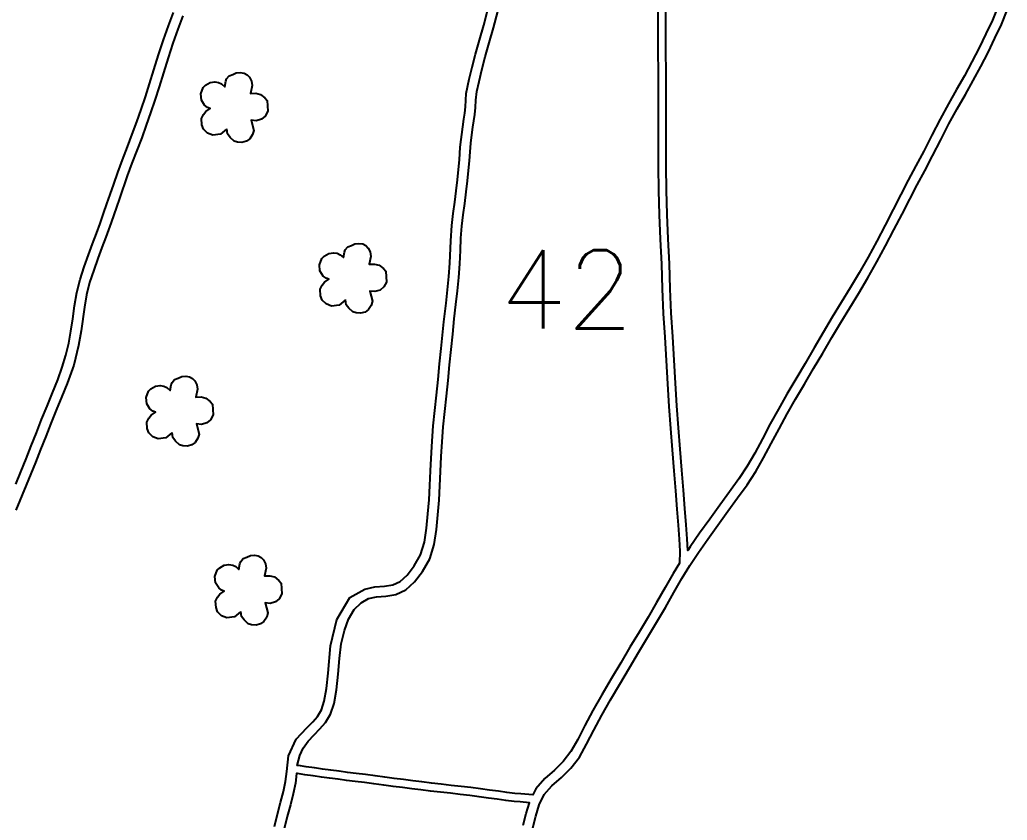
# Model space of a CAD drawing. Extents: x 739818 to 746118, y 7816232 to 7825142.
# Drawn here: x 742327.5 to 742819.7, y 7822614.6 to 7823013.4 of the extents above; entities that cross this region are included whole.
import ezdxf

# ---------------------------------------------------------------- set-up
doc = ezdxf.new("R2010")
doc.units = 0
doc.header["$MEASUREMENT"] = 0
doc.linetypes.add('CONTINUO', pattern=[0])
doc.layers.add('0114001148', color=1, linetype='Continuous', lineweight=25)
for name, color, linetype in [('0114001148037', 5, 'Continuous'), ('0114001148041', 5, 'Continuous'), ('0114001148042', 5, 'Continuous'), ('0114001148043', 5, 'Continuous'), ('_SIMBOLO ARVORE', 118, 'Continuous'), ('RESERVA', 3, 'Continuous'), ('TEXTO_NUN_TAL', 7, 'Continuous')]:
    doc.layers.add(name, color=color, linetype=linetype)
doc.styles.add('Simplex', font='simplex.shx')

msp = doc.modelspace()

# ---------------------------------------------------------------- linework, layer by layer
at = {"layer": '0114001148', "linetype": 'Continuous'}
msp.add_lwpolyline([(742583.16, 7822610.7), (742584.69, 7822616.58), (742586.41, 7822622.27), (742588.95, 7822627.39), (742592.77, 7822631.76), (742597.49, 7822635.85), (742602.18, 7822640.46), (742606.42, 7822646), (742610.06, 7822652.45), (742613.62, 7822659.51), (742617.56, 7822666.87), (742621.98, 7822674.5), (742626.65, 7822682.44), (742631.37, 7822690.48), (742635.95, 7822698.22), (742640.44, 7822705.69), (742644.94, 7822713.12), (742649.29, 7822720.6), (742653.49, 7822728.07), (742657.5, 7822734.95), (742661.45, 7822741.45), (742665.74, 7822747.96), (742670.45, 7822754.69), (742675.44, 7822761.63), (742680.44, 7822768.55), (742685.31, 7822775.25), (742690.01, 7822781.77), (742694.35, 7822788.28), (742698.28, 7822795.07), (742702.05, 7822802.28), (742705.98, 7822809.64), (742710.03, 7822817), (742714.18, 7822824.3), (742718.62, 7822831.83), (742723.2, 7822839.6), (742727.78, 7822847.38), (742732.32, 7822855.09), (742736.77, 7822862.6), (742741.22, 7822869.89), (742745.7, 7822877.2), (742750.23, 7822884.85), (742754.67, 7822892.79), (742759.03, 7822900.83), (742763.24, 7822908.8), (742767.29, 7822916.6), (742771.14, 7822924.1), (742774.79, 7822931.18), (742778.53, 7822938.24), (742782.49, 7822945.71), (742786.55, 7822953.59), (742790.64, 7822961.53), (742794.74, 7822969.07), (742798.82, 7822976.2), (742802.72, 7822983.12), (742806.45, 7822990.07), (742810.1, 7822997.13), (742813.58, 7823004.2), (742816.85, 7823011.16), (742819.69, 7823018.25)], dxfattribs=at)
at = {"layer": '0114001148037', "linetype": 'Continuous'}
msp.add_lwpolyline([(742325.54, 7822781.98), (742328.09, 7822788.25), (742330.64, 7822794.6), (742333.2, 7822801.12), (742335.83, 7822807.67), (742338.42, 7822814.17), (742341.09, 7822820.84), (742343.87, 7822827.56), (742346.47, 7822834.04), (742348.68, 7822840.25), (742350.44, 7822846.28), (742351.89, 7822852.22), (742353.04, 7822858.19), (742353.95, 7822864.41), (742354.84, 7822870.9), (742355.93, 7822877.46), (742357.55, 7822883.97), (742359.63, 7822890.26), (742361.75, 7822896.23), (742363.8, 7822901.72), (742365.73, 7822906.9), (742367.53, 7822911.9), (742369.28, 7822916.87), (742370.94, 7822921.65), (742372.55, 7822926.41), (742374.38, 7822931.56), (742376.42, 7822937.33), (742378.7, 7822943.65), (742381.18, 7822950.13), (742383.61, 7822956.38), (742385.86, 7822962.51), (742387.95, 7822968.71), (742390.1, 7822974.97), (742392.25, 7822981.47), (742394.41, 7822988.52), (742396.71, 7822996.01), (742399.08, 7823003.39), (742401.6, 7823010.44), (742404.1, 7823017.08)], dxfattribs=at)
at = {"layer": '0114001148041', "linetype": 'Continuous'}
msp.add_lwpolyline([(742814.97, 7823019.91), (742812.26, 7823013.16), (742809.07, 7823006.37), (742805.63, 7822999.38), (742802.03, 7822992.4), (742798.34, 7822985.53), (742794.47, 7822978.67), (742790.37, 7822971.51), (742786.22, 7822963.87), (742782.1, 7822955.88), (742778.06, 7822948.03), (742774.11, 7822940.59), (742770.36, 7822933.49), (742766.69, 7822926.39), (742762.84, 7822918.89), (742758.81, 7822911.12), (742754.62, 7822903.19), (742750.3, 7822895.2), (742745.89, 7822887.35), (742741.42, 7822879.78), (742736.96, 7822872.5), (742732.49, 7822865.18), (742728.01, 7822857.63), (742723.47, 7822849.92), (742718.89, 7822842.14), (742714.31, 7822834.37), (742709.86, 7822826.81), (742705.67, 7822819.44), (742701.58, 7822812.03), (742697.63, 7822804.61), (742693.9, 7822797.49), (742690.1, 7822790.93), (742685.9, 7822784.62), (742681.26, 7822778.19), (742676.39, 7822771.49), (742671.38, 7822764.55), (742666.37, 7822757.59), (742661.6, 7822750.77), (742660.42, 7822748.97), (742660.15, 7822754.78), (742659.72, 7822761.8), (742659.07, 7822769.87), (742658.29, 7822778.96), (742657.49, 7822788.96), (742656.64, 7822799.48), (742655.8, 7822810.14), (742655.02, 7822821.06), (742654.33, 7822832.33), (742653.66, 7822843.84), (742652.95, 7822855.5), (742652.26, 7822867.34), (742651.74, 7822879.44), (742651.29, 7822891.82), (742650.71, 7822904.22), (742650.2, 7822916.43), (742649.81, 7822928.45), (742649.63, 7822940.28), (742649.68, 7822951.93), (742649.72, 7822963.5), (742649.68, 7822975.07), (742649.62, 7822986.67), (742649.55, 7822998.35), (742649.55, 7823010.07), (742649.53, 7823021.78)], dxfattribs=at)
at = {"layer": '0114001148042', "linetype": 'Continuous'}
msp.add_lwpolyline([(742645.53, 7823021.79), (742645.55, 7823010.06), (742645.55, 7822998.33), (742645.62, 7822986.65), (742645.68, 7822975.06), (742645.72, 7822963.5), (742645.68, 7822951.94), (742645.63, 7822940.25), (742645.82, 7822928.35), (742646.2, 7822916.28), (742646.71, 7822904.04), (742647.3, 7822891.65), (742647.74, 7822879.28), (742648.27, 7822867.14), (742648.96, 7822855.26), (742649.67, 7822843.6), (742650.34, 7822832.09), (742651.03, 7822820.8), (742651.81, 7822809.84), (742652.66, 7822799.16), (742653.51, 7822788.64), (742654.3, 7822778.63), (742655.08, 7822769.54), (742655.73, 7822761.52), (742656.15, 7822754.57), (742656.43, 7822748.67), (742656.3, 7822742.6), (742653.2, 7822737.51), (742649.15, 7822730.55), (742644.95, 7822723.08), (742640.64, 7822715.68), (742636.16, 7822708.27), (742631.66, 7822700.78), (742627.06, 7822693.02), (742622.34, 7822684.98), (742617.66, 7822677.02), (742613.2, 7822669.31), (742609.18, 7822661.82), (742605.65, 7822654.81), (742602.24, 7822648.76), (742598.42, 7822643.78), (742594.1, 7822639.53), (742589.23, 7822635.31), (742584.76, 7822630.2), (742583.25, 7822627.15), (742577.3, 7822627.67), (742574.31, 7822627.92), (742570.34, 7822628.38), (742566.04, 7822629.02), (742561.63, 7822629.6), (742557.07, 7822630.19), (742552.32, 7822630.8), (742547.48, 7822631.39), (742542.58, 7822631.95), (742537.62, 7822632.49), (742532.74, 7822633.04), (742527.97, 7822633.65), (742523.36, 7822634.24), (742518.79, 7822634.81), (742514.16, 7822635.38), (742509.41, 7822635.99), (742504.59, 7822636.62), (742499.82, 7822637.27), (742495.25, 7822637.85), (742490.92, 7822638.38), (742486.64, 7822638.93), (742482.48, 7822639.48), (742478.43, 7822640.02), (742474.39, 7822640.59), (742470.22, 7822641.22), (742466.45, 7822641.78), (742465.82, 7822641.87), (742467.04, 7822646.8), (742468.75, 7822650.45), (742471.2, 7822653.93), (742474.17, 7822657.15), (742477.15, 7822660.1), (742479.95, 7822663.33), (742482.45, 7822667.41), (742484.18, 7822672.74), (742485.34, 7822679.5), (742486.21, 7822687.34), (742486.86, 7822695.21), (742487.75, 7822702.52), (742489.33, 7822709.08), (742491.42, 7822714.76), (742494.22, 7822719.5), (742497.59, 7822722.92), (742501.28, 7822724.99), (742505.3, 7822725.95), (742509.91, 7822726.24), (742514.92, 7822727), (742519.93, 7822729.37), (742524.32, 7822733.33), (742528.29, 7822738.53), (742531.82, 7822744.88), (742534.13, 7822752.02), (742535.23, 7822759.43), (742535.95, 7822766.77), (742536.48, 7822773.99), (742536.83, 7822781.18), (742537.17, 7822788.4), (742537.58, 7822795.73), (742538.04, 7822803.15), (742538.62, 7822810.62), (742539.33, 7822818.19), (742540.19, 7822825.88), (742541.01, 7822833.67), (742541.74, 7822841.42), (742542.52, 7822849.11), (742543.31, 7822856.81), (742544.1, 7822864.4), (742544.93, 7822871.59), (742545.65, 7822878.36), (742546.35, 7822885.05), (742546.84, 7822891.87), (742547.11, 7822898.43), (742547.41, 7822904.6), (742547.85, 7822910.53), (742548.46, 7822916.21), (742549.26, 7822921.92), (742549.96, 7822927.62), (742550.63, 7822933.11), (742551.2, 7822938.35), (742551.63, 7822943.2), (742551.92, 7822947.59), (742552.34, 7822951.89), (742552.85, 7822956.15), (742553.31, 7822959.86), (742553.83, 7822963.08), (742554.28, 7822966.26), (742554.6, 7822969.66), (742554.84, 7822973.41), (742555.35, 7822977.64), (742556.41, 7822982.67), (742557.81, 7822988.54), (742559.51, 7822994.99), (742561.49, 7823001.96), (742563.66, 7823009.49), (742565.74, 7823017.55)], dxfattribs=at)
at = {"layer": '0114001148043', "linetype": 'Continuous'}
msp.add_lwpolyline([(742578.35, 7822612.04), (742579.88, 7822617.93), (742581.49, 7822623.29), (742576.95, 7822623.69), (742573.91, 7822623.94), (742569.81, 7822624.41), (742565.49, 7822625.06), (742561.11, 7822625.64), (742556.56, 7822626.22), (742551.82, 7822626.83), (742547.01, 7822627.41), (742542.13, 7822627.97), (742537.18, 7822628.51), (742532.26, 7822629.07), (742527.47, 7822629.69), (742522.86, 7822630.27), (742518.3, 7822630.84), (742513.66, 7822631.41), (742508.9, 7822632.02), (742504.06, 7822632.65), (742499.3, 7822633.3), (742494.76, 7822633.88), (742490.42, 7822634.41), (742486.13, 7822634.96), (742481.96, 7822635.51), (742477.88, 7822636.05), (742473.81, 7822636.63), (742469.62, 7822637.26), (742465.89, 7822637.82), (742465.46, 7822637.88), (742464.88, 7822633.07), (742463.75, 7822627.73), (742462.37, 7822622.22), (742460.87, 7822616.39), (742459.31, 7822610.31)], dxfattribs=at)
at = {"layer": '_SIMBOLO ARVORE', "linetype": 'CONTINUO'}
for points in [[(742430.56, 7822958.88, 0), (742427.56, 7822956.35, 0), (742423.74, 7822955.91, 0), (742421.02, 7822956.97, 0), (742419.08, 7822958.87, 0), (742418.29, 7822961.04, 0), (742418.07, 7822964.25, 0), (742419.11, 7822966.28, 0), (742420.21, 7822967.78, 0), (742422.41, 7822969.27, 0), (742421.01, 7822969.72, 0), (742419.63, 7822970.86, 0), (742418.01, 7822973.42, 0), (742417.71, 7822976.46, 0), (742418.89, 7822979.63, 0), (742420.12, 7822980.77, 0), (742422.36, 7822982.14, 0), (742424.72, 7822982.46, 0), (742426.6, 7822982.19, 0), (742428.09, 7822981.5, 0), (742429.72, 7822980.04, 0), (742430.21, 7822982.83, 0), (742430.63, 7822983.94, 0), (742431.84, 7822985.48, 0), (742433.66, 7822986.15, 0), (742435.43, 7822986.93, 0), (742437.42, 7822987.12, 0), (742439.31, 7822986.85, 0), (742440.84, 7822986.04, 0), (742441.98, 7822984.81, 0), (742442.97, 7822982.84, 0), (742443.36, 7822980.66, 0), (742442.46, 7822976.76, 0), (742445.19, 7822976.8, 0), (742447.45, 7822976.26, 0), (742449.58, 7822974.57, 0), (742450.76, 7822973.22, 0), (742451.08, 7822967.86, 0), (742449.76, 7822965.45, 0), (742448.01, 7822963.85, 0), (742445.26, 7822963.12, 0), (742442.85, 7822963.33, 0), (742444.14, 7822958.32, 0), (742443.55, 7822956.19, 0), (742442.1, 7822954.15, 0), (742440.5, 7822952.88, 0), (742438.24, 7822952.32, 0), (742435.99, 7822952.45, 0), (742434.3, 7822952.93, 0), (742432.37, 7822954.83, 0), (742431.06, 7822956.54, 0), (742430.66, 7822959.14, 0)], [(742489.71, 7822873.76, 0), (742486.71, 7822871.24, 0), (742482.89, 7822870.8, 0), (742480.16, 7822871.86, 0), (742478.23, 7822873.75, 0), (742477.43, 7822875.93, 0), (742477.22, 7822879.14, 0), (742478.26, 7822881.17, 0), (742479.36, 7822882.66, 0), (742481.56, 7822884.16, 0), (742480.16, 7822884.6, 0), (742478.78, 7822885.74, 0), (742477.15, 7822888.3, 0), (742476.86, 7822891.35, 0), (742478.03, 7822894.52, 0), (742479.26, 7822895.65, 0), (742481.51, 7822897.02, 0), (742483.86, 7822897.34, 0), (742485.75, 7822897.07, 0), (742487.23, 7822896.38, 0), (742488.87, 7822894.93, 0), (742489.36, 7822897.71, 0), (742489.77, 7822898.82, 0), (742490.99, 7822900.37, 0), (742492.81, 7822901.03, 0), (742494.58, 7822901.82, 0), (742496.57, 7822902, 0), (742498.46, 7822901.73, 0), (742499.99, 7822900.92, 0), (742501.12, 7822899.69, 0), (742502.12, 7822897.73, 0), (742502.51, 7822895.54, 0), (742501.6, 7822891.64, 0), (742504.34, 7822891.69, 0), (742506.59, 7822891.14, 0), (742508.72, 7822889.46, 0), (742509.9, 7822888.11, 0), (742510.22, 7822882.74, 0), (742508.91, 7822880.34, 0), (742507.16, 7822878.74, 0), (742504.41, 7822878, 0), (742502, 7822878.22, 0), (742503.29, 7822873.2, 0), (742502.7, 7822871.07, 0), (742501.25, 7822869.03, 0), (742499.65, 7822867.76, 0), (742497.38, 7822867.2, 0), (742495.14, 7822867.34, 0), (742493.45, 7822867.82, 0), (742491.52, 7822869.71, 0), (742490.21, 7822871.42, 0), (742489.8, 7822874.02, 0)], [(742403.36, 7822807.56, 0), (742400.35, 7822805.04, 0), (742396.53, 7822804.6, 0), (742393.81, 7822805.65, 0), (742391.88, 7822807.55, 0), (742391.08, 7822809.73, 0), (742390.86, 7822812.94, 0), (742391.9, 7822814.96, 0), (742393, 7822816.46, 0), (742395.2, 7822817.95, 0), (742393.8, 7822818.4, 0), (742392.42, 7822819.54, 0), (742390.8, 7822822.1, 0), (742390.51, 7822825.14, 0), (742391.68, 7822828.32, 0), (742392.91, 7822829.45, 0), (742395.15, 7822830.82, 0), (742397.51, 7822831.14, 0), (742399.39, 7822830.87, 0), (742400.88, 7822830.18, 0), (742402.51, 7822828.72, 0), (742403, 7822831.51, 0), (742403.42, 7822832.62, 0), (742404.64, 7822834.16, 0), (742406.45, 7822834.83, 0), (742408.22, 7822835.62, 0), (742410.22, 7822835.8, 0), (742412.1, 7822835.53, 0), (742413.63, 7822834.72, 0), (742414.77, 7822833.49, 0), (742415.76, 7822831.53, 0), (742416.15, 7822829.34, 0), (742415.25, 7822825.44, 0), (742417.98, 7822825.48, 0), (742420.24, 7822824.94, 0), (742422.37, 7822823.25, 0), (742423.55, 7822821.9, 0), (742423.87, 7822816.54, 0), (742422.55, 7822814.14, 0), (742420.8, 7822812.54, 0), (742418.05, 7822811.8, 0), (742415.64, 7822812.01, 0), (742416.93, 7822807, 0), (742416.34, 7822804.87, 0), (742414.89, 7822802.83, 0), (742413.3, 7822801.56, 0), (742411.03, 7822801, 0), (742408.78, 7822801.14, 0), (742407.1, 7822801.61, 0), (742405.17, 7822803.51, 0), (742403.85, 7822805.22, 0), (742403.45, 7822807.82, 0)], [(742437.6, 7822718.39, 0), (742434.59, 7822715.86, 0), (742430.77, 7822715.42, 0), (742428.05, 7822716.48, 0), (742426.12, 7822718.38, 0), (742425.32, 7822720.55, 0), (742425.1, 7822723.76, 0), (742426.14, 7822725.79, 0), (742427.24, 7822727.29, 0), (742429.44, 7822728.78, 0), (742428.04, 7822729.23, 0), (742426.66, 7822730.37, 0), (742425.04, 7822732.92, 0), (742424.75, 7822735.97, 0), (742425.92, 7822739.14, 0), (742427.15, 7822740.28, 0), (742429.39, 7822741.65, 0), (742431.75, 7822741.96, 0), (742433.63, 7822741.7, 0), (742435.12, 7822741.01, 0), (742436.75, 7822739.55, 0), (742437.24, 7822742.33, 0), (742437.66, 7822743.45, 0), (742438.88, 7822744.99, 0), (742440.69, 7822745.66, 0), (742442.46, 7822746.44, 0), (742444.46, 7822746.62, 0), (742446.34, 7822746.36, 0), (742447.87, 7822745.55, 0), (742449.01, 7822744.32, 0), (742450, 7822742.35, 0), (742450.39, 7822740.17, 0), (742449.49, 7822736.27, 0), (742452.22, 7822736.31, 0), (742454.48, 7822735.77, 0), (742456.61, 7822734.08, 0), (742457.79, 7822732.73, 0), (742458.11, 7822727.37, 0), (742456.79, 7822724.96, 0), (742455.05, 7822723.36, 0), (742452.29, 7822722.63, 0), (742449.88, 7822722.84, 0), (742451.17, 7822717.83, 0), (742450.58, 7822715.69, 0), (742449.13, 7822713.65, 0), (742447.54, 7822712.38, 0), (742445.27, 7822711.83, 0), (742443.02, 7822711.96, 0), (742441.34, 7822712.44, 0), (742439.41, 7822714.34, 0), (742438.09, 7822716.05, 0), (742437.69, 7822718.64, 0)]]:
    msp.add_polyline3d(points, dxfattribs=at)
at = {"layer": 'RESERVA'}
for points in [[(742408.8, 7823015.38), (742406.29, 7823008.72), (742403.82, 7823001.78), (742401.48, 7822994.51), (742399.19, 7822987.06), (742397.01, 7822979.95), (742394.84, 7822973.38), (742392.69, 7822967.09), (742390.57, 7822960.85), (742388.29, 7822954.61), (742385.84, 7822948.33), (742383.39, 7822941.91), (742381.12, 7822935.65), (742377.15, 7822924.42), (742375.67, 7822920.04), (742373.04, 7822912.44), (742370.43, 7822905.18), (742368.49, 7822899.97), (742366.45, 7822894.52), (742364.36, 7822888.64), (742362.35, 7822882.58), (742360.83, 7822876.45), (742359.79, 7822870.15), (742358.17, 7822858.39), (742356.78, 7822851.15), (742354.39, 7822841.4), (742351.15, 7822832.27), (742348.5, 7822825.67), (742345.72, 7822818.95), (742343.06, 7822812.31), (742340.47, 7822805.81), (742337.84, 7822799.27), (742335.29, 7822792.75), (742330.76, 7822781.5), (742325.58, 7822769.04)], [(742454.44, 7822611.48), (742456.02, 7822617.64), (742457.52, 7822623.45), (742458.88, 7822628.86), (742459.95, 7822633.89), (742460.54, 7822638.77), (742461.46, 7822646.68), (742465.33, 7822654.95), (742470.57, 7822660.63), (742473.5, 7822663.52), (742475.9, 7822666.29), (742477.88, 7822669.52), (742479.31, 7822673.94), (742480.39, 7822680.2), (742481.24, 7822687.83), (742482.37, 7822701.52), (742485.52, 7822714.6), (742491.96, 7822725.5), (742499.45, 7822729.69), (742504.55, 7822730.91), (742509.38, 7822731.21), (742513.44, 7822731.83), (742517.12, 7822733.57), (742520.62, 7822736.73), (742524.1, 7822741.28), (742527.22, 7822746.88), (742529.24, 7822753.16), (742530.27, 7822760.04), (742530.96, 7822767.19), (742531.49, 7822774.3), (742531.84, 7822781.42), (742532.18, 7822788.65), (742532.85, 7822800.8), (742533.64, 7822811.05), (742534.36, 7822818.7), (742535.22, 7822826.42), (742536.04, 7822834.16), (742536.77, 7822841.91), (742537.55, 7822849.62), (742538.91, 7822862.98), (742539.96, 7822872.14), (742540.67, 7822878.88), (742541.37, 7822885.49), (742541.85, 7822892.15), (742542.3, 7822903.32), (742542.87, 7822910.98), (742543.5, 7822916.83), (742544.3, 7822922.57), (742545, 7822928.23), (742545.66, 7822933.68), (742546.23, 7822938.84), (742546.65, 7822943.58), (742547.07, 7822949.94), (742548.28, 7822960.03), (742548.89, 7822963.83), (742549.31, 7822966.84), (742549.61, 7822970.06), (742550.04, 7822976.65), (742551.53, 7822983.77), (742552.96, 7822989.76), (742554.69, 7822996.31), (742556.68, 7823003.33), (742558.84, 7823010.81), (742560.85, 7823018.62)]]:
    msp.add_lwpolyline(points, dxfattribs=at)

# ---------------------------------------------------------------- texts
at = {"layer": 'TEXTO_NUN_TAL', "linetype": 'Continuous', "style": 'Simplex'}
msp.add_text('42', height=39, dxfattribs=at).set_placement((742566.6, 7822859.55))

doc.saveas('drawing.dxf')
